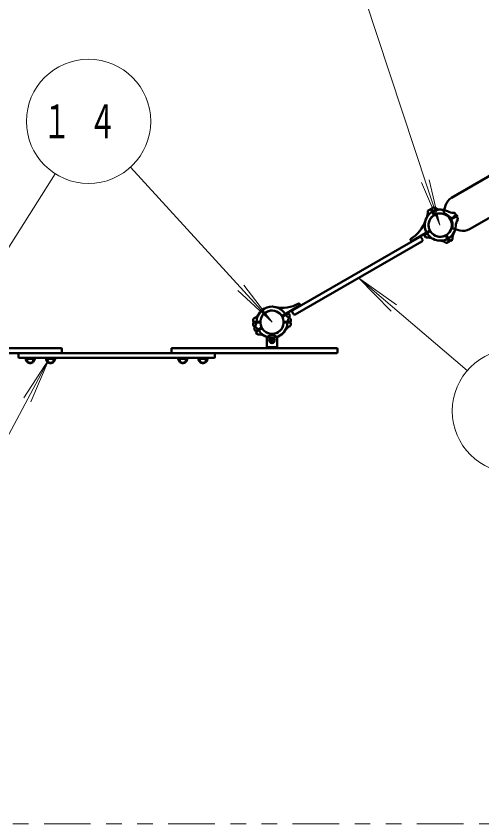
# Model space of a CAD drawing. Units: millimetres on the paper, scale 1:60. Extents: x -385 to 0, y -297 to 267.
# Drawn here: x -257.8 to -227.9, y 119.2 to 171.2 of the extents above; entities that cross this region are included whole.
import ezdxf

# ---------------------------------------------------------------- set-up
doc = ezdxf.new("R2010")
doc.units = ezdxf.units.MM
doc.linetypes.add('USER3', pattern=[8, 3, -1, 1, -1, 1, -1])
doc.layers.add('LY_1', color=140, linetype='Continuous', lineweight=50)
doc.styles.add('ＭＳ ゴシック', font='')
doc.styles.get('ＭＳ ゴシック').set_extended_font_data('MS Gothic')

msp = doc.modelspace()

# ---------------------------------------------------------------- linework, layer by layer
at = {"layer": 'LY_1', "color": 7, "lineweight": 13}
for p, q in [((-236.426, 175.489), (-230.575, 157.723)), ((-250.485, 161.463), (-241.378, 151.486)), ((-255.323, 161.039), (-261.378, 151.486)), ((-230.575, 157.723), (-231.758, 160.48)), ((-230.575, 157.723), (-231.261, 160.644)), ((-235.807, 154.336), (-233.365, 152.594)), ((-235.807, 154.336), (-233.705, 152.197)), ((-228.818, 148.367), (-235.807, 154.336)), ((-241.378, 151.486), (-243.586, 153.517)), ((-241.378, 151.486), (-243.2, 153.869)), ((-260.103, 140.928), (-255.719, 149.119)), ((-255.719, 149.119), (-257.36, 146.607)), ((-255.719, 149.119), (-256.899, 146.361))]:
    msp.add_line(p, q, dxfattribs=at)
at = {"layer": 'LY_1'}
for p, q in [((-229.827, 159.502), (-225.724, 161.871)), ((-228.66, 157.481), (-224.557, 159.85)), ((-231.208, 158.751), (-231.319, 158.682)), ((-230.965, 158.4), (-231.162, 158.74)), ((-230.922, 158.425), (-231.118, 158.765)), ((-231.105, 158.811), (-230.989, 158.872)), ((-230.333, 158.555), (-230.215, 158.996)), ((-229.889, 158.148), (-229.549, 158.344)), ((-229.864, 158.105), (-229.524, 158.301)), ((-229.537, 158.391), (-229.602, 158.494)), ((-229.478, 158.288), (-229.416, 158.172)), ((-231.242, 157.367), (-232.376, 156.712)), ((-231.569, 157.081), (-231.504, 156.978)), ((-231.217, 157.323), (-231.557, 157.127)), ((-230.141, 157.072), (-229.944, 156.732)), ((-229.733, 157.516), (-229.293, 157.398)), ((-240.043, 152.257), (-231.888, 156.965)), ((-239.885, 151.982), (-231.73, 156.691)), ((-232.423, 156.726), (-232.462, 156.804)), ((-231.699, 156.804), (-231.774, 156.934)), ((-230.204, 156.798), (-230.203, 156.796)), ((-230.184, 157.047), (-229.988, 156.707)), ((-230.001, 156.661), (-230.117, 156.599)), ((-229.916, 156.965), (-229.914, 156.963)), ((-229.898, 156.72), (-229.787, 156.789)), ((-240.714, 151.898), (-239.58, 152.553)), ((-239.569, 152.6), (-239.616, 152.673)), ((-240.689, 151.855), (-240.349, 152.051)), ((-240.303, 152.038), (-240.246, 151.931)), ((-239.999, 152.013), (-240.074, 152.143)), ((-242.585, 151.545), (-242.581, 151.676)), ((-242.585, 151.426), (-242.581, 151.295)), ((-242.159, 151.511), (-242.552, 151.511)), ((-242.159, 151.461), (-242.552, 151.461)), ((-240.597, 151.511), (-240.205, 151.511)), ((-240.597, 151.461), (-240.205, 151.461)), ((-240.171, 151.545), (-240.176, 151.676)), ((-240.171, 151.426), (-240.176, 151.295)), ((-242.453, 150.934), (-242.51, 151.041)), ((-242.067, 151.117), (-242.407, 150.92)), ((-242.394, 150.831), (-242.325, 150.719)), ((-242.042, 151.073), (-242.382, 150.877)), ((-241.712, 150.486), (-241.712, 149.819)), ((-241.436, 150.319), (-241.407, 150.369)), ((-241.436, 150.319), (-241.407, 150.269)), ((-241.349, 150.369), (-241.407, 150.369)), ((-241.349, 150.369), (-241.321, 150.319)), ((-241.349, 150.269), (-241.321, 150.319)), ((-241.045, 150.486), (-241.045, 149.819)), ((-241.03, 150.548), (-241.028, 150.546)), ((-240.741, 150.715), (-240.74, 150.713)), ((-265.538, 149.819), (-254.953, 149.819)), ((-237.219, 149.819), (-247.804, 149.819)), ((-241.045, 149.872), (-241.712, 149.872)), ((-241.349, 150.269), (-241.407, 150.269)), ((-265.538, 149.502), (-251.378, 149.502)), ((-257.696, 149.236), (-257.696, 149.452)), ((-254.903, 149.552), (-254.903, 149.769)), ((-237.219, 149.502), (-251.378, 149.502)), ((-247.854, 149.552), (-247.854, 149.769)), ((-245.061, 149.236), (-245.061, 149.452)), ((-237.169, 149.769), (-237.169, 149.552)), ((-257.646, 149.186), (-251.378, 149.186)), ((-257.236, 149.186), (-256.636, 149.186)), ((-257.161, 148.965), (-257.161, 149.119)), ((-257.161, 149.119), (-256.711, 149.119)), ((-257.161, 149.042), (-257.152, 149.119)), ((-257.127, 148.951), (-257.127, 149.119)), ((-257.022, 149.119), (-257.022, 149.186)), ((-256.849, 149.119), (-256.849, 149.186)), ((-256.744, 148.951), (-256.744, 149.119)), ((-256.711, 149.042), (-256.719, 149.119)), ((-256.711, 148.965), (-256.711, 149.119)), ((-255.933, 149.186), (-255.333, 149.186)), ((-255.858, 148.965), (-255.858, 149.119)), ((-255.858, 149.119), (-255.408, 149.119)), ((-255.858, 149.042), (-255.849, 149.119)), ((-255.824, 148.951), (-255.824, 149.119)), ((-255.719, 149.119), (-255.719, 149.186)), ((-255.546, 149.119), (-255.546, 149.186)), ((-255.441, 148.951), (-255.441, 149.119)), ((-255.408, 149.042), (-255.416, 149.119)), ((-255.408, 148.965), (-255.408, 149.119)), ((-245.111, 149.186), (-251.378, 149.186)), ((-246.824, 149.186), (-247.424, 149.186)), ((-247.349, 148.965), (-247.349, 149.119)), ((-246.899, 149.119), (-247.349, 149.119)), ((-247.349, 149.042), (-247.341, 149.119)), ((-247.316, 148.951), (-247.316, 149.119)), ((-247.211, 149.119), (-247.211, 149.186)), ((-247.037, 149.119), (-247.037, 149.186)), ((-246.932, 148.951), (-246.932, 149.119)), ((-246.899, 149.042), (-246.907, 149.119)), ((-246.899, 148.965), (-246.899, 149.119)), ((-245.521, 149.186), (-246.121, 149.186)), ((-246.046, 148.965), (-246.046, 149.119)), ((-245.596, 149.119), (-246.046, 149.119)), ((-246.046, 149.042), (-246.038, 149.119)), ((-246.013, 148.951), (-246.013, 149.119)), ((-245.908, 149.119), (-245.908, 149.186)), ((-245.734, 149.119), (-245.734, 149.186)), ((-245.629, 148.951), (-245.629, 149.119)), ((-245.596, 149.042), (-245.604, 149.119)), ((-245.596, 148.965), (-245.596, 149.119))]:
    msp.add_line(p, q, dxfattribs=at)
at = {"layer": 'LY_1', "linetype": 'USER3', "lineweight": 13}
msp.add_line((-221.051, 119.186), (-283.843, 119.186), dxfattribs=at)
at = {"layer": 'LY_1'}
for points in [[(-256.636, 149.186), (-256.638, 149.142), (-256.646, 149.099), (-256.658, 149.058), (-256.676, 149.019), (-256.698, 148.983), (-256.723, 148.95), (-256.753, 148.921), (-256.786, 148.897), (-256.821, 148.878), (-256.858, 148.864), (-256.896, 148.855), (-256.936, 148.852), (-256.975, 148.855), (-257.013, 148.864), (-257.05, 148.878), (-257.086, 148.897), (-257.118, 148.921), (-257.148, 148.95), (-257.174, 148.983), (-257.195, 149.019), (-257.213, 149.058), (-257.225, 149.099), (-257.233, 149.142), (-257.236, 149.186)], [(-256.744, 148.951), (-256.777, 148.923), (-256.814, 148.9), (-256.853, 148.883), (-256.894, 148.872), (-256.936, 148.869), (-256.977, 148.872), (-257.018, 148.883), (-257.058, 148.9), (-257.094, 148.923), (-257.127, 148.951)], [(-255.333, 149.186), (-255.335, 149.142), (-255.343, 149.099), (-255.355, 149.058), (-255.373, 149.019), (-255.395, 148.983), (-255.42, 148.95), (-255.45, 148.921), (-255.483, 148.897), (-255.518, 148.878), (-255.555, 148.864), (-255.593, 148.855), (-255.633, 148.852), (-255.672, 148.855), (-255.71, 148.864), (-255.747, 148.878), (-255.783, 148.897), (-255.815, 148.921), (-255.845, 148.95), (-255.871, 148.983), (-255.892, 149.019), (-255.91, 149.058), (-255.922, 149.099), (-255.93, 149.142), (-255.933, 149.186)], [(-255.441, 148.951), (-255.474, 148.923), (-255.51, 148.9), (-255.55, 148.883), (-255.591, 148.872), (-255.633, 148.869), (-255.674, 148.872), (-255.715, 148.883), (-255.755, 148.9), (-255.791, 148.923), (-255.824, 148.951)], [(-247.424, 149.186), (-247.422, 149.142), (-247.414, 149.099), (-247.401, 149.058), (-247.384, 149.019), (-247.362, 148.983), (-247.336, 148.95), (-247.307, 148.921), (-247.274, 148.897), (-247.239, 148.878), (-247.202, 148.864), (-247.163, 148.855), (-247.124, 148.852), (-247.085, 148.855), (-247.046, 148.864), (-247.009, 148.878), (-246.974, 148.897), (-246.941, 148.921), (-246.912, 148.95), (-246.886, 148.983), (-246.864, 149.019), (-246.847, 149.058), (-246.834, 149.099), (-246.827, 149.142), (-246.824, 149.186)], [(-247.316, 148.951), (-247.283, 148.923), (-247.246, 148.9), (-247.207, 148.883), (-247.166, 148.872), (-247.124, 148.869), (-247.082, 148.872), (-247.041, 148.883), (-247.002, 148.9), (-246.966, 148.923), (-246.932, 148.951)], [(-246.121, 149.186), (-246.119, 149.142), (-246.111, 149.099), (-246.098, 149.058), (-246.081, 149.019), (-246.059, 148.983), (-246.033, 148.95), (-246.004, 148.921), (-245.971, 148.897), (-245.936, 148.878), (-245.899, 148.864), (-245.86, 148.855), (-245.821, 148.852), (-245.782, 148.855), (-245.743, 148.864), (-245.706, 148.878), (-245.671, 148.897), (-245.638, 148.921), (-245.609, 148.95), (-245.583, 148.983), (-245.561, 149.019), (-245.544, 149.058), (-245.531, 149.099), (-245.524, 149.142), (-245.521, 149.186)], [(-246.013, 148.951), (-245.98, 148.923), (-245.943, 148.9), (-245.904, 148.883), (-245.863, 148.872), (-245.821, 148.869), (-245.779, 148.872), (-245.738, 148.883), (-245.699, 148.9), (-245.662, 148.923), (-245.629, 148.951)]]:
    msp.add_lwpolyline(points, dxfattribs=at)
at = {"layer": 'LY_1', "color": 7, "lineweight": 13}
for centre in [(-253.181, 164.418), (-225.777, 145.769)]:
    msp.add_circle(centre, 4, dxfattribs=at)
at = {"layer": 'LY_1'}
for centre, radius in [((-229.543, 158.319), 0.0833), ((-241.378, 150.319), 0.175), ((-241.378, 150.319), 0.15), ((-241.378, 150.319), 0.0577)]:
    msp.add_circle(centre, radius, dxfattribs=at)
for centre, radius, start, end in [((-229.41, 158.78), 0.833, 120, 165), ((-231.267, 158.616), 0.0833, 122, 182.5412), ((-231.19, 158.723), 0.0333, 30, 122), ((-231.089, 158.781), 0.0333, 118, 210), ((-230.553, 157.736), 1, 62.7272, 120), ((-230.959, 158.794), 0.0833, 57.4588, 118), ((-230.959, 158.794), 0.0833, 41.8216, 118), ((-230.466, 159.567), 0.833, 237.4588, 267.2728), ((-230.553, 157.736), 1, 75, 87.2728), ((-229.713, 159.365), 0.833, 242.7272, 272.5412), ((-230.553, 157.736), 1, 152.7272, 210), ((-230.553, 157.736), 1, 120, 162.2172), ((-232.183, 158.576), 0.833, 332.7272, 2.5412), ((-230.553, 157.736), 0.75, 120, 205.7293), ((-230.553, 157.736), 0.75, 124.2707, 210), ((-230.994, 158.383), 0.0333, 304.2707, 30), ((-230.553, 157.736), 0.75, 34.2707, 120), ((-230.893, 158.441), 0.0333, 210, 295.7293), ((-230.553, 157.736), 0.75, 30, 115.7293), ((-230.553, 157.736), 0.75, 30, 115.7293), ((-230.285, 158.542), 0.05, 165, 251.6277), ((-230.553, 157.736), 0.8, 348.3723, 71.6277), ((-230.553, 157.736), 0.75, 304.2707, 30), ((-229.906, 158.177), 0.0333, 214.2707, 300), ((-229.847, 158.076), 0.0333, 120, 205.7293), ((-229.672, 158.449), 0.0833, 32, 92.5412), ((-229.672, 158.449), 0.0833, 32, 92.5412), ((-228.722, 157.648), 0.833, 147.4588, 177.2728), ((-229.566, 158.373), 0.0333, 300, 32), ((-229.507, 158.272), 0.0333, 28, 120), ((-229.495, 158.142), 0.0833, 327.4588, 28), ((-233.568, 158.703), 2.167, 301.0842, 342.2172), ((-230.553, 157.736), 0.75, 300, 25.7293), ((-230.553, 157.736), 1, 300, 357.2728), ((-231.54, 157.098), 0.0333, 120, 212), ((-230.553, 157.736), 1, 210, 267.2728), ((-231.259, 157.396), 0.0333, 300, 25.7293), ((-231.2, 157.295), 0.0333, 34.2707, 120), ((-230.553, 157.736), 0.75, 210, 295.7293), ((-230.553, 157.736), 0.75, 214.2707, 300), ((-230.213, 157.03), 0.0333, 30, 115.7293), ((-230.112, 157.088), 0.0333, 124.2707, 210), ((-229.72, 157.564), 0.05, 168.3723, 255), ((-228.923, 156.896), 0.833, 152.7272, 182.5412), ((-230.553, 157.736), 1, 332.7272, 345), ((-229.077, 158.203), 0.833, 255, 300), ((-232.433, 156.819), 0.0333, 121.0841, 207), ((-232.393, 156.741), 0.0333, 207, 300), ((-231.846, 156.893), 0.0833, 30, 120), ((-231.771, 156.763), 0.0833, 300, 30), ((-231.434, 157.022), 0.0833, 212, 272.5412), ((-231.393, 156.106), 0.833, 62.7272, 92.5412), ((-230.553, 157.736), 1, 242.7272, 300), ((-230.64, 155.904), 0.833, 57.4588, 87.2728), ((-230.189, 156.804), 0.0167, 210, 291.3731), ((-230.147, 156.677), 0.0833, 237.4588, 298), ((-230.553, 157.736), 1.017, 291.3731, 300), ((-230.553, 157.736), 1.017, 300, 308.6269), ((-230.017, 156.69), 0.0333, 298, 30), ((-229.916, 156.748), 0.0333, 210, 302), ((-229.929, 156.954), 0.0167, 308.6269, 30), ((-229.839, 156.855), 0.0833, 302, 2.5412), ((-229.839, 156.855), 0.0833, 302, 2.5412), ((-241.378, 151.486), 1, 90, 147.2728), ((-241.378, 151.486), 1, 77.7828, 120), ((-241.378, 151.486), 1, 32.7272, 90), ((-240.708, 154.581), 2.167, 257.7828, 298.9158), ((-239.644, 152.655), 0.0333, 33, 118.9159), ((-239.597, 152.582), 0.0333, 300, 33), ((-242.921, 152.477), 0.833, 297.4588, 327.2728), ((-241.378, 151.486), 1, 120, 177.2728), ((-241.378, 151.486), 0.75, 120, 205.7293), ((-241.378, 151.486), 0.75, 90, 175.7293), ((-241.378, 151.486), 0.75, 34.2707, 120), ((-241.378, 151.486), 0.75, 4.2707, 90), ((-240.731, 151.927), 0.0333, 214.2707, 300), ((-240.673, 151.826), 0.0333, 120, 205.7293), ((-239.836, 152.477), 0.833, 212.7272, 242.5412), ((-240.333, 152.022), 0.0333, 28, 120), ((-240.32, 151.892), 0.0833, 327.4588, 28), ((-240.002, 152.184), 0.0833, 120, 210), ((-239.927, 152.054), 0.0833, 210, 300), ((-242.552, 151.544), 0.0333, 178, 270), ((-242.552, 151.427), 0.0333, 90, 182), ((-242.498, 151.663), 0.0833, 117.4588, 178), ((-243.21, 151.573), 0.833, 327.4588, 357.2728), ((-242.159, 151.544), 0.0333, 270, 355.7293), ((-242.159, 151.427), 0.0333, 4.2707, 90), ((-241.378, 151.486), 0.75, 184.2707, 270), ((-241.378, 151.486), 0.75, 184.2707, 270), ((-241.378, 151.486), 0.75, 270, 355.7293), ((-241.378, 151.486), 0.75, 300, 25.7293), ((-241.378, 151.486), 1, 300, 357.2728), ((-240.597, 151.544), 0.0333, 184.2707, 270), ((-240.597, 151.427), 0.0333, 90, 175.7293), ((-239.547, 151.398), 0.833, 147.4588, 177.2728), ((-240.259, 151.663), 0.0833, 2, 62.5412), ((-240.205, 151.544), 0.0333, 270, 2), ((-240.205, 151.427), 0.0333, 358, 90), ((-242.498, 151.308), 0.0833, 182, 258.1784), ((-242.498, 151.308), 0.0833, 182, 242.5412), ((-242.921, 150.494), 0.833, 32.7272, 62.5412), ((-242.437, 151.08), 0.0833, 147.4588, 208), ((-242.437, 151.08), 0.0833, 147.4588, 208), ((-242.424, 150.949), 0.0333, 208, 300), ((-242.366, 150.848), 0.0333, 120, 212), ((-241.378, 151.486), 1, 212.7272, 236.4427), ((-242.084, 151.146), 0.0333, 300, 25.7293), ((-242.026, 151.045), 0.0333, 34.2707, 120), ((-241.378, 151.486), 0.75, 214.2707, 300), ((-241.378, 151.486), 1, 293.1324, 327.2728), ((-239.836, 150.494), 0.833, 117.4588, 147.2728), ((-240.259, 151.308), 0.0833, 297.4588, 358), ((-240.259, 151.308), 0.0833, 297.4588, 358), ((-242.259, 150.772), 0.0833, 212, 272.5412), ((-242.218, 149.856), 0.833, 62.7272, 92.5412), ((-241.378, 151.486), 1, 236.4427, 246.8676), ((-241.378, 151.486), 1, 242.7272, 300), ((-241.837, 150.413), 0.167, 33.1551, 66.8676), ((-241.378, 150.236), 0.417, 36.8699, 143.1301), ((-240.92, 150.413), 0.167, 113.1324, 146.8449), ((-241.014, 150.554), 0.0167, 210, 291.3731), ((-241.378, 151.486), 1.017, 291.3731, 300), ((-241.378, 151.486), 1.017, 300, 308.6269), ((-240.754, 150.704), 0.0167, 308.6269, 30), ((-254.953, 149.769), 0.05, 0, 90), ((-247.804, 149.769), 0.05, 90, 180), ((-237.219, 149.769), 0.05, 0, 90), ((-257.646, 149.452), 0.05, 90, 180), ((-254.953, 149.552), 0.05, 270, 0), ((-247.804, 149.552), 0.05, 180, 270), ((-245.111, 149.452), 0.05, 0, 90), ((-237.219, 149.552), 0.05, 270, 0), ((-257.646, 149.236), 0.05, 180, 270), ((-245.111, 149.236), 0.05, 270, 0)]:
    msp.add_arc(centre, radius, start, end, dxfattribs=at)

# ---------------------------------------------------------------- texts
at = {"layer": 'LY_1', "color": 7, "insert": (-253.181, 164.418), "char_height": 2.199, "attachment_point": 5, "style": 'ＭＳ ゴシック'}
msp.add_mtext('\\T1.64;\\W0.6;１４', dxfattribs=at)

doc.saveas('drawing.dxf')
